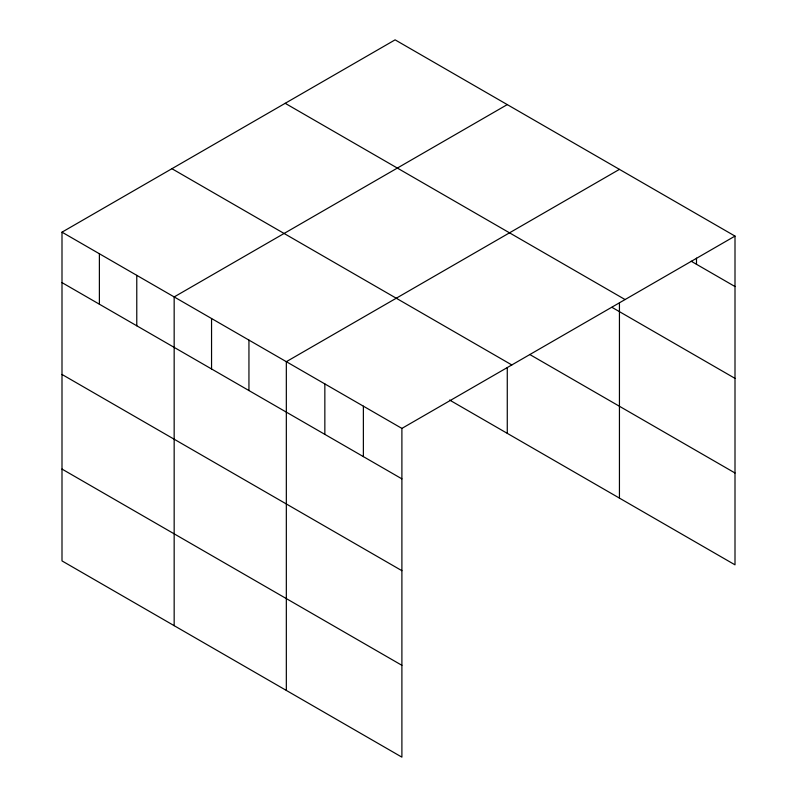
<?xml version="1.0" encoding="UTF-8"?>
<svg xmlns="http://www.w3.org/2000/svg" width="797" height="797" viewBox="0 0 797 797"><rect width="100%" height="100%" fill="white"/><g stroke="black" fill="none" stroke-linecap="round" stroke-linejoin="round"><path stroke-width="1.2" d="M61.997 232.166L401.897 428.407L401.897 757.15L61.997 560.909L61.997 232.166L395.103 39.85L735.003 236.091L735.003 564.834L449.588 400.044M507.271 104.606L174.164 296.932L174.164 625.665M619.438 169.372L286.332 361.689L286.332 690.431M401.897 428.407L735.003 236.091M691.138 261.207L735.003 286.541M285.177 103.311L625.077 299.552M611.966 307.333L735.003 378.376M529.706 354.466L735.003 472.99M171.923 168.705L511.823 364.946M61.997 282.616L401.897 478.858M61.997 374.451L401.897 570.692M61.997 469.074L401.897 665.316M696.488 258.148L696.488 264.295M619.438 302.97L619.438 498.105M507.271 367.576L507.271 433.349M363.372 406.171L363.372 456.621M324.847 383.925L324.847 434.375M248.943 340.1L248.943 390.55M211.554 318.511L211.554 368.961M136.775 275.344L136.775 325.794M99.386 253.755L99.386 304.205"/></g></svg>
